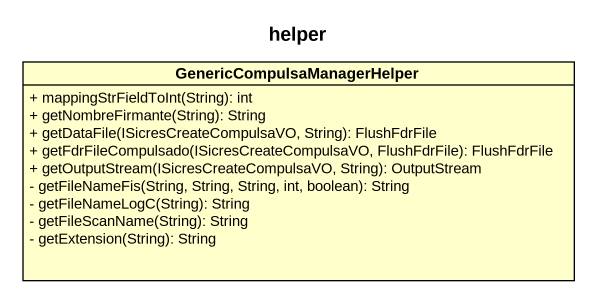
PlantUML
@startuml
title helper
hide circle
hide empty members
skinparam classAttributeIconSize 0
class GenericCompulsaManagerHelper {
  + mappingStrFieldToInt(String): int
  + getNombreFirmante(String): String
  + getDataFile(ISicresCreateCompulsaVO, String): FlushFdrFile
  + getFdrFileCompulsado(ISicresCreateCompulsaVO, FlushFdrFile): FlushFdrFile
  + getOutputStream(ISicresCreateCompulsaVO, String): OutputStream
  - getFileNameFis(String, String, String, int, boolean): String
  - getFileNameLogC(String): String
  - getFileScanName(String): String
  - getExtension(String): String
}
@enduml
